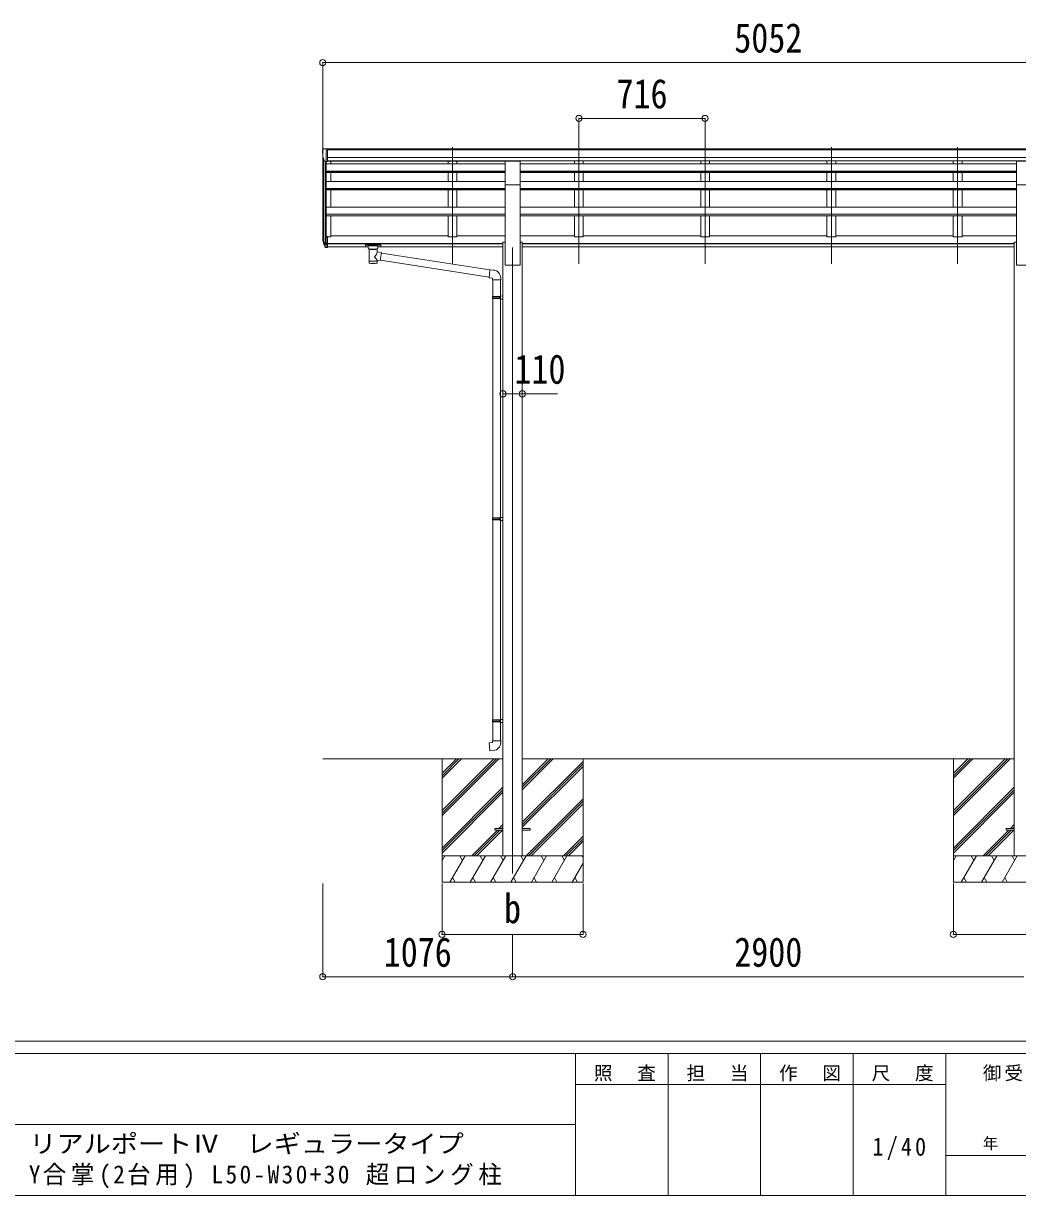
# Model space of a CAD drawing. Units: millimetres at full size. Extents: x -9783 to 9892, y -6828 to 6752.
# Drawn here: x 76 to 5713, y -6828 to -181 of the extents above; entities that cross this region are included whole.
import ezdxf
from ezdxf.enums import TextEntityAlignment as Align

# ---------------------------------------------------------------- set-up
doc = ezdxf.new("R2010")
doc.units = ezdxf.units.MM
doc.header["$LTSCALE"] = 35
doc.header["$PDMODE"] = 32
doc.header["$PDSIZE"] = 35
for name, color, linetype, lineweight in [('0-0_0', 7, 'Continuous', 9), ('0-1_本体', 4, 'Continuous', 9), ('0-2_部品', 7, 'Continuous', 9), ('0-8_PARTS2', 2, 'Continuous', 9), ('0-A_寸法', 6, 'Continuous', 9), ('F-0_240', 7, 'Continuous', 9)]:
    doc.layers.add(name, color=color, linetype=linetype, lineweight=lineweight)
doc.styles.add('ＭＳ ゴシック', font='')
doc.styles.get('ＭＳ ゴシック').set_extended_font_data('MS Gothic')

msp = doc.modelspace()

# ---------------------------------------------------------------- linework, layer by layer
at = {"layer": '0-0_0'}
for p, q in [((1773.05, -4351.07), (2794.05, -4351.07)), ((2449.05, -4433.12), (2531.09, -4351.07)), ((2449.05, -4447.26), (2545.24, -4351.07)), ((2449.05, -4461.4), (2559.38, -4351.07)), ((2449.05, -4673.53), (2771.51, -4351.07)), ((2449.05, -4659.39), (2757.37, -4351.07)), ((2449.05, -4645.25), (2743.23, -4351.07)), ((2449.05, -4351.07), (2449.05, -5051.07)), ((2904.05, -4351.07), (5694.05, -4351.07)), ((2904.05, -4498.61), (3051.59, -4351.07)), ((2904.05, -4512.76), (3065.74, -4351.07)), ((2904.05, -4526.9), (3079.88, -4351.07)), ((2904.05, -4710.75), (3249.05, -4365.75)), ((2904.05, -4724.89), (3249.05, -4379.89)), ((3249.05, -4351.07), (3249.05, -5051.07)), ((5349.05, -4433.12), (5431.09, -4351.07)), ((5349.05, -4447.26), (5445.24, -4351.07)), ((5349.05, -4461.4), (5459.38, -4351.07)), ((5349.05, -4673.53), (5671.51, -4351.07)), ((5349.05, -4659.39), (5657.37, -4351.07)), ((5349.05, -4645.25), (5643.23, -4351.07)), ((5349.05, -4351.07), (5349.05, -5051.07)), ((2904.05, -4739.03), (3249.05, -4394.03)), ((2449.05, -4857.38), (2794.05, -4512.38)), ((5349.05, -4857.38), (5694.05, -4512.38)), ((2449.05, -4871.52), (2794.05, -4526.52)), ((2449.05, -4885.66), (2794.05, -4540.66)), ((2925.86, -4901.07), (3249.05, -4577.88)), ((5349.05, -4871.52), (5694.05, -4526.52)), ((5349.05, -4885.66), (5694.05, -4540.66)), ((2940, -4901.07), (3249.05, -4592.02)), ((2954.14, -4901.07), (3249.05, -4606.16)), ((2617.49, -4901.07), (2762.99, -4755.57)), ((2631.63, -4901.07), (2777.13, -4755.57)), ((2645.77, -4901.07), (2791.27, -4755.57)), ((2771.99, -4746.57), (2794.05, -4724.51)), ((2786.13, -4746.57), (2794.05, -4738.65)), ((5517.49, -4901.07), (5662.99, -4755.57)), ((5531.63, -4901.07), (5677.13, -4755.57)), ((5545.77, -4901.07), (5691.27, -4755.57)), ((5671.99, -4746.57), (5694.05, -4724.51)), ((5686.13, -4746.57), (5694.05, -4738.65)), ((3137.99, -4901.07), (3249.05, -4790.01)), ((3152.13, -4901.07), (3249.05, -4804.15)), ((3166.27, -4901.07), (3249.05, -4818.3)), ((2449.05, -4928.57), (2464.93, -4901.07)), ((3249.05, -4901.07), (2449.05, -4901.07)), ((2493.79, -5051.07), (2580.4, -4901.07)), ((2565.4, -4927.05), (2550.4, -4901.07)), ((2609.26, -5051.07), (2695.87, -4901.07)), ((2680.87, -4927.05), (2665.86, -4901.07)), ((2724.73, -5051.07), (2811.34, -4901.07)), ((2796.34, -4927.05), (2781.33, -4901.07)), ((2840.2, -5051.07), (2926.81, -4901.07)), ((2911.81, -4927.05), (2896.8, -4901.07)), ((2955.67, -5051.07), (3042.28, -4901.07)), ((3027.28, -4927.05), (3012.28, -4901.07)), ((3071.14, -5051.07), (3157.75, -4901.07)), ((3127.75, -4901.07), (3142.75, -4927.05)), ((3243.22, -4901.07), (3249.05, -4911.17)), ((5349.05, -4928.57), (5364.93, -4901.07)), ((6149.05, -4901.07), (5349.05, -4901.07)), ((5393.79, -5051.07), (5480.4, -4901.07)), ((5465.4, -4927.05), (5450.4, -4901.07)), ((5509.26, -5051.07), (5595.87, -4901.07)), ((5580.87, -4927.05), (5565.86, -4901.07)), ((5624.73, -5051.07), (5711.34, -4901.07)), ((5696.34, -4927.05), (5681.33, -4901.07)), ((3186.61, -5051.07), (3249.05, -4942.93)), ((2449.05, -5051.07), (3249.05, -5051.07)), ((2508.79, -5025.09), (2523.79, -5051.07)), ((2624.26, -5025.09), (2639.26, -5051.07)), ((2739.73, -5025.09), (2754.73, -5051.07)), ((2855.2, -5025.09), (2870.2, -5051.07)), ((2970.67, -5025.09), (2985.67, -5051.07)), ((3086.14, -5025.09), (3101.14, -5051.07)), ((3201.61, -5025.09), (3216.61, -5051.07)), ((5349.05, -5051.07), (6149.05, -5051.07)), ((5408.79, -5025.09), (5423.79, -5051.07)), ((5524.26, -5025.09), (5539.26, -5051.07)), ((5639.73, -5025.09), (5654.73, -5051.07))]:
    msp.add_line(p, q, dxfattribs=at)
at = {"layer": '0-1_本体'}
for p, q in [((1773.05, -1391.81), (1773.05, -929.4)), ((1799.55, -892.65), (6798.55, -892.65)), ((1799.55, -898.01), (6798.55, -898.01)), ((1777.33, -948.2), (1777.33, -1416.07)), ((1787.05, -963.56), (1787.05, -1434.07)), ((1793.05, -963.03), (1793.05, -1389.64)), ((2806.55, -977.43), (1793.05, -977.43)), ((1799.55, -941.53), (6798.55, -941.53)), ((1799.55, -959.2), (6798.55, -959.2)), ((2806.55, -961.57), (1799.55, -961.57)), ((1818.05, -977.43), (1818.05, -961.57)), ((2484.05, -961.66), (2484.05, -977.43)), ((2534.05, -961.66), (2534.05, -977.43)), ((5706.55, -977.43), (2891.55, -977.43)), ((3200.05, -961.66), (3200.05, -977.43)), ((3250.05, -961.66), (3250.05, -977.43)), ((3916.05, -961.66), (3916.05, -977.43)), ((3966.05, -961.66), (3966.05, -977.43)), ((4632.05, -961.66), (4632.05, -977.43)), ((4682.05, -961.66), (4682.05, -977.43)), ((5348.05, -961.66), (5348.05, -977.43)), ((5398.05, -961.66), (5398.05, -977.43)), ((1793.05, -1019.13), (2806.55, -1019.13)), ((1793.05, -1020.82), (2806.55, -1020.82)), ((1793.05, -1025.23), (2806.55, -1025.23)), ((1818.05, -1076.21), (1818.05, -1025.23)), ((1818.05, -1031.41), (1818.05, -1025.64)), ((2484.05, -1025.23), (2484.05, -1076.2)), ((2534.05, -1025.23), (2534.05, -1076.2)), ((2891.55, -1019.13), (5706.55, -1019.13)), ((2891.55, -1020.82), (5706.55, -1020.82)), ((2891.55, -1025.23), (5706.55, -1025.23)), ((3200.05, -1025.23), (3200.05, -1076.2)), ((3250.05, -1025.23), (3250.05, -1076.2)), ((3916.05, -1025.23), (3916.05, -1076.2)), ((3966.05, -1025.23), (3966.05, -1076.2)), ((4632.05, -1025.23), (4632.05, -1076.2)), ((4682.05, -1025.23), (4682.05, -1076.2)), ((5348.05, -1025.23), (5348.05, -1076.2)), ((5398.05, -1025.23), (5398.05, -1076.2)), ((1793.05, -1076.21), (2806.55, -1076.21)), ((1793.05, -1116.87), (2806.55, -1116.87)), ((1793.05, -1118.55), (2806.55, -1118.55)), ((1793.21, -1125.27), (2806.55, -1125.27)), ((1818.05, -1222.36), (1818.05, -1125.67)), ((2484.05, -1125.26), (2484.05, -1221.95)), ((2534.05, -1125.26), (2534.05, -1221.95)), ((2806.55, -1551.07), (2806.55, -1095.44)), ((2891.55, -1076.21), (5706.55, -1076.21)), ((2891.55, -1551.07), (2891.55, -1095.44)), ((2891.55, -1116.87), (5706.55, -1116.87)), ((2891.55, -1118.55), (5706.55, -1118.55)), ((2891.55, -1125.27), (5706.55, -1125.27)), ((3200.05, -1125.26), (3200.05, -1221.95)), ((3250.05, -1125.26), (3250.05, -1221.95)), ((3916.05, -1125.26), (3916.05, -1221.95)), ((3966.05, -1125.26), (3966.05, -1221.95)), ((4632.05, -1125.26), (4632.05, -1221.95)), ((4682.05, -1125.26), (4682.05, -1221.95)), ((5348.05, -1125.26), (5348.05, -1221.95)), ((5398.05, -1125.26), (5398.05, -1221.95)), ((5706.55, -1551.07), (5706.55, -1095.44)), ((1793.05, -1221.95), (2806.55, -1221.95)), ((2806.55, -1261.41), (1793.05, -1261.41)), ((2891.55, -1221.95), (5706.55, -1221.95)), ((5706.55, -1261.41), (2891.55, -1261.41)), ((2806.55, -1263.09), (1793.05, -1263.09)), ((2806.55, -1272.13), (1793.05, -1272.13)), ((1818.05, -1390.46), (1818.05, -1272.55)), ((2484.05, -1272.13), (2484.05, -1390.05)), ((2534.05, -1272.13), (2534.05, -1390.05)), ((5706.55, -1263.09), (2891.55, -1263.09)), ((5706.55, -1272.13), (2891.55, -1272.13)), ((3200.05, -1272.13), (3200.05, -1390.05)), ((3250.05, -1272.13), (3250.05, -1390.05)), ((3916.05, -1272.13), (3916.05, -1390.05)), ((3966.05, -1272.13), (3966.05, -1390.05)), ((4632.05, -1272.13), (4632.05, -1390.05)), ((4682.05, -1272.13), (4682.05, -1390.05)), ((5348.05, -1272.13), (5348.05, -1390.05)), ((5398.05, -1272.13), (5398.05, -1390.05)), ((1799.55, -1390.46), (1818.05, -1390.46)), ((1818.05, -1385.25), (2484.05, -1385.25)), ((2484.05, -1390.05), (2534.05, -1390.05)), ((2534.05, -1385.25), (2806.55, -1385.25)), ((2891.55, -1385.25), (3200.05, -1385.25)), ((3200.05, -1390.05), (3250.05, -1390.05)), ((3250.05, -1385.25), (3916.05, -1385.25)), ((3916.05, -1390.05), (3966.05, -1390.05)), ((3966.05, -1385.25), (4632.05, -1385.25)), ((4632.05, -1390.05), (4682.05, -1390.05)), ((4682.05, -1385.25), (5348.05, -1385.25)), ((5348.05, -1390.05), (5398.05, -1390.05)), ((5398.05, -1385.25), (5706.55, -1385.25)), ((1799.55, -1429.56), (2794.05, -1429.56)), ((1799.55, -1430.94), (2794.05, -1430.94)), ((1799.55, -1448.11), (2031.05, -1448.11)), ((2085.05, -1448.11), (2794.05, -1448.11)), ((2794.05, -1421.07), (2806.55, -1421.07)), ((2794.05, -1421.07), (2794.05, -4901.07)), ((2891.55, -1421.07), (2904.05, -1421.07)), ((2904.05, -1421.07), (2904.05, -4901.07)), ((2904.05, -1429.56), (5694.05, -1429.56)), ((2904.05, -1430.94), (5694.05, -1430.94)), ((2904.05, -1448.11), (5694.05, -1448.11)), ((5694.05, -1421.07), (5706.55, -1421.07)), ((5694.05, -1421.07), (5694.05, -4901.07)), ((2806.55, -1551.07), (2891.55, -1551.07)), ((5706.55, -1551.07), (5791.55, -1551.07))]:
    msp.add_line(p, q, dxfattribs=at)
at = {"layer": '0-2_部品'}
for p, q in [((1771.05, -900.42), (1771.05, -901.05)), ((1777.96, -891.62), (1773.89, -897.42)), ((1781.05, -891.05), (1778.72, -891.19)), ((1781.05, -891.05), (1799.55, -891.05)), ((1793.05, -964.03), (1793.05, -891.05)), ((1799.55, -891.05), (1809.55, -891.14)), ((1799.55, -963.03), (1799.55, -891.05)), ((1809.55, -892.65), (1809.55, -891.14)), ((1785.42, -962.22), (1776.15, -946.15)), ((1793.05, -964.03), (1787.84, -963.71)), ((1799.55, -963.03), (1793.05, -963.03)), ((2806.55, -961.29), (2891.55, -961.29)), ((2806.55, -1095.44), (2806.55, -961.29)), ((2891.55, -1095.44), (2891.55, -961.29)), ((5706.55, -961.29), (5791.55, -961.29)), ((5706.55, -1095.44), (5706.55, -961.29)), ((2806.55, -1095.44), (2891.55, -1095.44)), ((5706.55, -1095.44), (5791.55, -1095.44)), ((1793.05, -1389.64), (1793.05, -1451.52)), ((1799.55, -1389.64), (1793.05, -1389.64)), ((1799.55, -1389.64), (1799.55, -1450.7)), ((1775.44, -1415.68), (1785.6, -1434.85)), ((1786.61, -1433.6), (1776.86, -1415.18)), ((1778.03, -1432.53), (1785.6, -1450.02)), ((1793.05, -1434.35), (1787.91, -1434.35)), ((1793.05, -1436.35), (1788.2, -1436.35)), ((1793.05, -1451.52), (1788.2, -1451.52)), ((1799.55, -1427.95), (1793.05, -1427.95)), ((1799.55, -1433.35), (1793.05, -1433.35)), ((1799.55, -1450.7), (1793.05, -1450.7)), ((2014.55, -1436.41), (2014.55, -1447.17)), ((2014.55, -1436.6), (2014.55, -1438.14)), ((2016.55, -1435.75), (2099.55, -1435.75)), ((2016.55, -1437.92), (2099.55, -1437.92)), ((2016.55, -1447.83), (2031.05, -1447.83)), ((2031.05, -1454.64), (2031.05, -1444.37)), ((2035.15, -1459.14), (2035.13, -1539.43)), ((2080.95, -1476.71), (2080.95, -1459.13)), ((2085.05, -1454.64), (2085.05, -1444.37)), ((2085.05, -1447.83), (2099.55, -1447.83)), ((2101.55, -1436.41), (2101.55, -1447.17)), ((2106.17, -1480.62), (2080.95, -1476.71)), ((2080.96, -1539.43), (2080.95, -1522.81)), ((2080.95, -1523.06), (2099.15, -1525.88)), ((2106.17, -1480.62), (2099.15, -1525.88)), ((2716.42, -1619.86), (2099.42, -1524.14)), ((2720.09, -1577.93), (2105.86, -1482.64)), ((2740.97, -1579.25), (2720.13, -1577.43)), ((2736.05, -1634.99), (2782.05, -1634.99)), ((2738.05, -1634.99), (2738.05, -1728.99)), ((2780.05, -1634.99), (2780.05, -1726.43)), ((2782.05, -1634.99), (2782.05, -1624.08)), ((2778.05, -1726.49), (2794.05, -1726.02)), ((2778.05, -1728.49), (2778.05, -1726.49)), ((2794.05, -1726.02), (2794.05, -1743.96)), ((2736.05, -1730.99), (2737.05, -1728.99)), ((2736.05, -1730.99), (2780.05, -1730.99)), ((2736.05, -1730.99), (2736.05, -1738.99)), ((2736.05, -1738.99), (2780.05, -1738.99)), ((2736.05, -1738.99), (2737.05, -1740.99)), ((2737.05, -1728.99), (2780.05, -1728.99)), ((2737.05, -1740.99), (2780.05, -1740.99)), ((2738.05, -1740.99), (2738.05, -2984.76)), ((2775.57, -1730.99), (2775.14, -1728.99)), ((2778.05, -1728.49), (2780.05, -1728.49)), ((2778.05, -1743.49), (2778.05, -1741.49)), ((2778.05, -1743.49), (2794.05, -1743.96)), ((2780.05, -1743.55), (2780.05, -2982.2)), ((2736.05, -2986.76), (2737.05, -2984.76)), ((2736.05, -2986.76), (2780.05, -2986.76)), ((2736.05, -2986.76), (2736.05, -2994.76)), ((2737.05, -2984.76), (2780.05, -2984.76)), ((2775.57, -2986.76), (2775.14, -2984.76)), ((2778.05, -2982.26), (2794.05, -2981.79)), ((2778.05, -2984.26), (2778.05, -2982.26)), ((2778.05, -2984.26), (2780.05, -2984.26)), ((2794.05, -2981.79), (2794.05, -2999.73)), ((2736.05, -2994.76), (2780.05, -2994.76)), ((2736.05, -2994.76), (2737.05, -2996.76)), ((2737.05, -2996.76), (2780.05, -2996.76)), ((2738.05, -2996.76), (2738.05, -4130.34)), ((2778.05, -2999.26), (2778.05, -2997.26)), ((2778.05, -2999.26), (2794.05, -2999.73)), ((2780.05, -2999.32), (2780.05, -4127.78)), ((2736.05, -4132.34), (2737.05, -4130.34)), ((2736.05, -4132.34), (2736.05, -4140.34)), ((2736.05, -4132.34), (2780.05, -4132.34)), ((2736.05, -4140.34), (2737.05, -4142.34)), ((2736.05, -4140.34), (2780.05, -4140.34)), ((2737.05, -4130.34), (2780.05, -4130.34)), ((2737.05, -4142.34), (2780.05, -4142.34)), ((2738.05, -4142.34), (2738.05, -4248.47)), ((2775.57, -4132.34), (2775.14, -4130.34)), ((2775.57, -4140.34), (2775.14, -4142.34)), ((2775.57, -4132.34), (2775.57, -4140.34)), ((2778.05, -4127.84), (2794.05, -4127.36)), ((2778.05, -4129.84), (2778.05, -4127.84)), ((2778.05, -4129.84), (2780.05, -4129.84)), ((2778.05, -4144.84), (2778.05, -4142.84)), ((2778.05, -4142.84), (2780.05, -4142.84)), ((2778.05, -4144.84), (2794.05, -4145.31)), ((2780.05, -4142.84), (2780.05, -4129.84)), ((2780.05, -4144.89), (2780.05, -4248.47)), ((2794.05, -4127.36), (2794.05, -4145.31)), ((2782.05, -4248.47), (2782.05, -4259.39)), ((2716.12, -4260.22), (2736.05, -4258.47)), ((2720.13, -4306.04), (2716.12, -4260.22)), ((2740.97, -4304.22), (2720.13, -4306.04))]:
    msp.add_line(p, q, dxfattribs=at)
at = {"layer": '0-2_部品', "color": 4}
for p, q in [((2794.05, -4746.57), (2749.05, -4746.57)), ((2749.05, -4746.57), (2749.05, -4755.57)), ((2794.05, -4755.57), (2749.05, -4755.57)), ((2949.05, -4746.57), (2904.05, -4746.57)), ((2949.05, -4755.57), (2904.05, -4755.57)), ((2949.05, -4746.57), (2949.05, -4755.57)), ((5694.05, -4746.57), (5649.05, -4746.57)), ((5649.05, -4746.57), (5649.05, -4755.57)), ((5694.05, -4755.57), (5649.05, -4755.57))]:
    msp.add_line(p, q, dxfattribs=at)
at = {"layer": '0-2_部品'}
for points in [[(2014.55, -1436.41), (2014.59, -1436.22), (2014.67, -1436.08), (2014.77, -1435.98), (2014.87, -1435.92), (2014.99, -1435.88), (2015.28, -1435.82), (2015.77, -1435.77), (2016.31, -1435.75), (2016.55, -1435.75)], [(2014.55, -1447.17), (2014.59, -1447.37), (2014.67, -1447.5), (2014.77, -1447.6), (2014.87, -1447.66), (2014.99, -1447.7), (2015.28, -1447.76), (2015.77, -1447.81), (2016.31, -1447.83), (2016.55, -1447.83)], [(2031.09, -1454.58), (2031.06, -1454.94), (2031.31, -1455.9), (2031.83, -1456.78), (2032.63, -1457.62), (2033.75, -1458.42), (2035.15, -1459.14)], [(2080.95, -1459.13), (2081.18, -1459.04), (2082.54, -1458.3), (2083.65, -1457.45), (2084.41, -1456.59), (2084.87, -1455.69), (2085.04, -1454.8)], [(2099.55, -1435.75), (2099.9, -1435.75), (2100.43, -1435.78), (2100.88, -1435.83), (2101.18, -1435.9), (2101.35, -1436), (2101.47, -1436.14), (2101.54, -1436.32), (2101.55, -1436.41)], [(2099.55, -1447.83), (2099.9, -1447.83), (2100.43, -1447.8), (2100.88, -1447.75), (2101.18, -1447.68), (2101.35, -1447.58), (2101.47, -1447.44), (2101.54, -1447.26), (2101.55, -1447.17)], [(2720.13, -1577.43), (2716.12, -1623.25), (2736.05, -1624.99), (2736.05, -1634.99)], [(2775.57, -1730.99), (2775.57, -1738.99), (2775.14, -1740.99)], [(2778.05, -1741.49), (2780.05, -1741.49), (2780.05, -1728.49)], [(2775.57, -2986.76), (2775.57, -2994.76), (2775.14, -2996.76)], [(2778.05, -2997.26), (2780.05, -2997.26), (2780.05, -2984.26)], [(2736.05, -4258.47), (2736.05, -4248.47), (2782.05, -4248.47)]]:
    msp.add_lwpolyline(points, dxfattribs=at)
for centre, radius, start, end in [((1774.05, -900.42), 3, 93, 180), ((1973.05, -901.05), 202, 180, 192.90261), ((1778.78, -892.19), 1, 93.5, 145), ((1788.02, -960.72), 3, 210, 266.5), ((1861.71, -1393.51), 89.07, 174.49576, 194.41188), ((1861, -1389.23), 88.05, 177.22392, 197.21071), ((1906.27, -1396.45), 133.22, 183.27987, 195.71302), ((1788.2, -1433.35), 3, 210, 270), ((1788.2, -1448.52), 3, 210, 270), ((1787.91, -1432.85), 1.5, 210, 270), ((2737.05, -1624.08), 45, 0, 85), ((2737.05, -4259.39), 45, 275, 0)]:
    msp.add_arc(centre, radius, start, end, dxfattribs=at)
for centre, major_axis, ratio, start_param, end_param in [((2016.55, -1438.14), (2, 0), 0.109601, 1.5707963, 3.1415927), ((2058.05, -1444.37), (27, 0), 0.122176, 6.2831853, 9.424778), ((2058.06, -1459.6), (-22.91, 0.42), 0.072511, 0.0008029, 1.5715993), ((2058.06, -1461.22), (-22.91, 0.42), 0.072511, 0.0008029, 1.5715993), ((2058.04, -1459.6), (22.92, 0.42), 0.07247, 4.71158, 6.2823764), ((2058.04, -1461.22), (22.92, 0.42), 0.07247, 4.71158, 6.2823764), ((2069.05, -1454.64), (16, 0), 0.361356, 6.2636979, 6.2831853), ((2099.55, -1438.14), (2, 0), 0.109601, 0, 1.5707963), ((2058.05, -1526.99), (22.91, 0), 0.122865, 3.1415927, 6.2831853), ((2058.05, -1503.26), (-22.81, -26.62), 0.234429, 1.6855472, 3.1268519), ((2060.6, -1500.61), (20.32, -22.25), 0.045535, 0.0389954, 1.3075346), ((2058.05, -1539.43), (22.92, 0), 0.101955, 3.1415499, 6.2833984)]:
    msp.add_ellipse(centre, major_axis=major_axis, ratio=ratio, start_param=start_param, end_param=end_param, dxfattribs=at)
at = {"layer": '0-8_PARTS2'}
for p, q in [((2509.05, -1544.86), (2509.05, -882.34)), ((3225.05, -1544.86), (3225.05, -882.34)), ((3941.05, -1544.86), (3941.05, -882.34)), ((4657.05, -1544.86), (4657.05, -882.34)), ((5373.05, -1544.86), (5373.05, -882.34)), ((2849.05, -1451.07), (2849.05, -5001.07))]:
    msp.add_line(p, q, dxfattribs=at)
at = {"layer": '0-A_寸法'}
for p, q in [((1773.05, -402.71), (1773.05, -948.33)), ((1773.05, -402.71), (6825.05, -402.71)), ((3225.05, -719.33), (3225.05, -948.33)), ((3225.05, -719.33), (3941.05, -719.33)), ((3941.05, -719.33), (3941.05, -948.33)), ((2794.05, -2281.25), (2904.05, -2281.25)), ((2904.05, -2281.25), (3104.05, -2281.25)), ((1773.05, -5587.43), (1773.05, -5058.49)), ((2449.05, -5347.46), (2449.05, -5058.49)), ((3249.05, -5347.46), (3249.05, -5058.49)), ((5349.05, -5347.46), (5349.05, -5058.49)), ((2449.05, -5347.46), (3249.05, -5347.46)), ((2849.05, -5587.43), (2849.05, -5347.46)), ((5349.05, -5347.46), (6149.05, -5347.46)), ((1773.05, -5587.43), (2849.05, -5587.43)), ((2849.05, -5587.43), (5749.05, -5587.43))]:
    msp.add_line(p, q, dxfattribs=at)
for p in [(1773.05, -402.71), (3225.05, -719.33), (3941.05, -719.33), (2794.05, -2281.25), (2904.05, -2281.25), (2449.05, -5347.46), (3249.05, -5347.46), (5349.05, -5347.46), (1773.05, -5587.43), (2849.05, -5587.43)]:
    msp.add_point(p, dxfattribs=at)
at = {"layer": 'F-0_240', "color": 5}
for p, q in [((-9783.03, -5953.1), (9396.97, -5953.1)), ((-9783.03, -6023.1), (6285.75, -6023.1)), ((3205.75, -6023.1), (3205.75, -6828.1)), ((3730.75, -6023.1), (3730.75, -6828.1)), ((4255.75, -6023.1), (4255.75, -6828.1)), ((4780.75, -6023.1), (4780.75, -6828.1)), ((5305.75, -6023.1), (5305.75, -6828.1)), ((3205.75, -6198.1), (5305.75, -6198.1)), ((-3969.25, -6425.6), (3205.75, -6425.6)), ((5305.75, -6600.6), (6285.75, -6600.6)), ((-9783.03, -6828.1), (9396.97, -6828.1))]:
    msp.add_line(p, q, dxfattribs=at)

# ---------------------------------------------------------------- texts
at = {"layer": '0-A_寸法', "color": 7, "style": 'ＭＳ ゴシック', "width": 0.85}
for s, p in [('5052', (4106.55, -395.71)), ('716', (3438.67, -712.33)), ('110', (2859.67, -2274.25)), ('b', (2800.92, -5333.08)), ('1076', (2118.55, -5580.43)), ('2900', (4106.55, -5580.43))]:
    msp.add_text(s, height=166.8, dxfattribs=at).set_placement(p, align=Align.BOTTOM_LEFT)
at = {"layer": 'F-0_240', "style": 'ＭＳ ゴシック', "width": 1.1}
msp.add_text('リアルポートⅣ\u3000レギュラータイプ', height=102.6, dxfattribs=at).set_placement((109.35, -6616.22), align=Align.BOTTOM_LEFT)
at = {"layer": 'F-0_240', "style": 'ＭＳ ゴシック'}
msp.add_text('年\u3000\u3000月\u3000\u3000日', height=64.15, dxfattribs=at).set_placement((5515.76, -6583.1), align=Align.BOTTOM_LEFT)
at = {"layer": 'F-0_240', "attachment_point": 7, "style": 'ＭＳ ゴシック'}
for s, insert, char_height in [('\\T1.17;照\u3000査', (3310.76, -6180.6), 76.98), ('\\T1.17;担\u3000当', (3835.76, -6180.6), 76.98), ('\\T1.17;作\u3000図', (4360.75, -6180.6), 76.98), ('\\T1.17;尺\u3000度', (4885.76, -6180.6), 76.98), ('\\T1.17;御受領印', (5515.75, -6180.6), 76.98), ('\\T1.28;\\W0.9;1/40', (4890.13, -6626.85), 102.6), ('\\T1.2;\\W0.95;Y合掌(2台用)\\~L50-W30+30\\~超ロング柱', (105.77, -6786.55), 102.6)]:
    msp.add_mtext(s, dxfattribs=dict(at, insert=insert, char_height=char_height))

doc.saveas('drawing.dxf')
